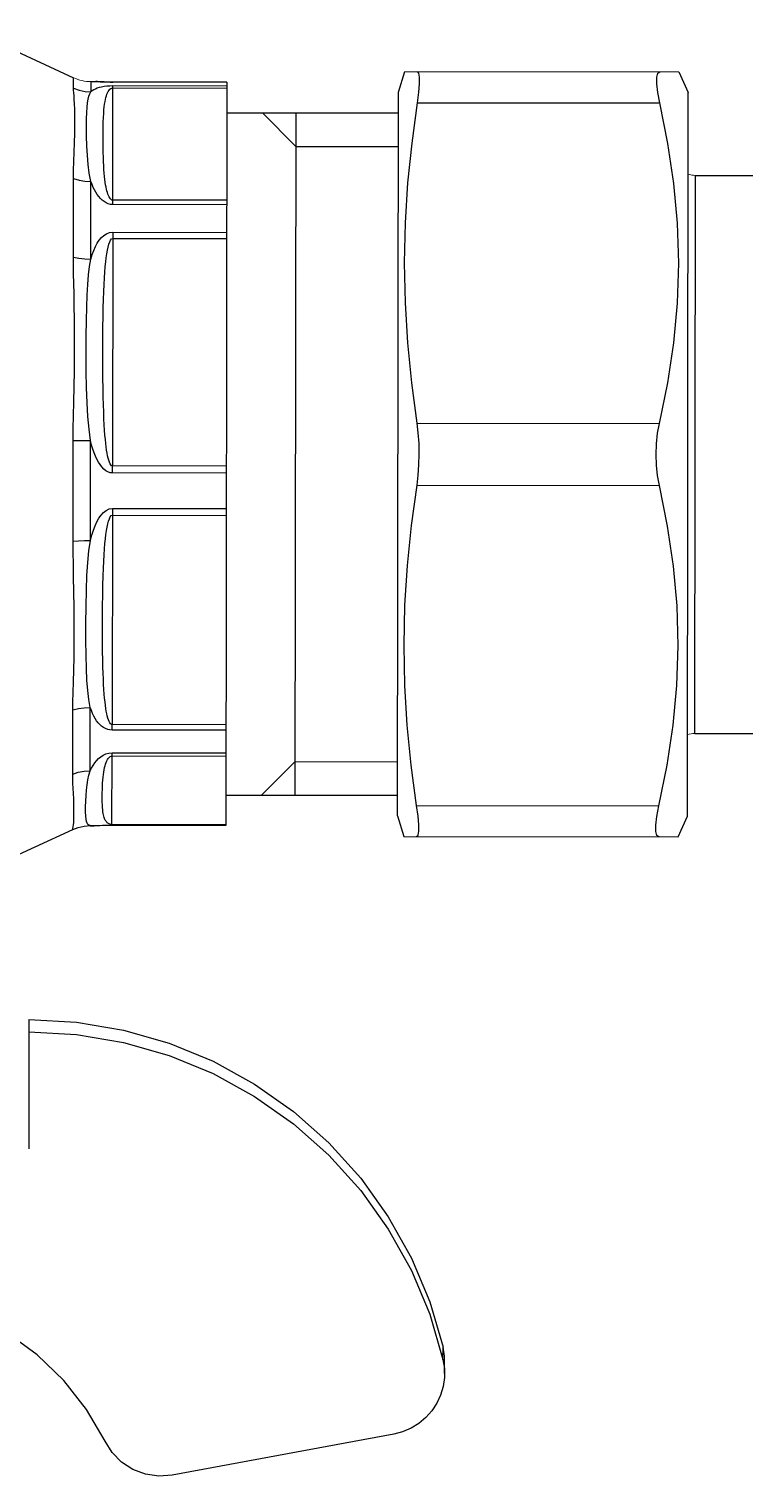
# Model space of a CAD drawing. Header units: millimetres. Extents: x 898 to 1196, y 229 to 443.
# Drawn here: x 1158.05935 to 1158.08185, y 351.38046 to 351.42603 of the extents above; entities that cross this region are included whole.
import ezdxf

# ---------------------------------------------------------------- set-up
doc = ezdxf.new("R2010")
doc.units = ezdxf.units.MM
doc.layers.get('0').update_dxf_attribs({"color": 41})
doc.layers.add('alim', color=5, linetype='Continuous', lineweight=5)
doc.layers.add('CHAUFFAGE', color=4, linetype='Continuous', lineweight=5)

# ---------------------------------------------------------------- blocks, each defined once
blk = doc.blocks.new('AUDIT_I_240531090321-0')
at = {"linetype": 'ByBlock'}
for centre, start, end in [((4.5439, 1.7848), 245.22485, 270.00002), ((4.5439, -2.2152), 89.99998, 114.77515)]:
    blk.add_arc(centre, 0.2, start, end, dxfattribs=at)
at = {"linetype": 'Continuous'}
for centre, start, end in [((7.4653, 1.2348), 249.51268, 270), ((7.4653, -1.6652), 90, 110.48732)]:
    blk.add_arc(centre, 0.1, start, end, dxfattribs=at)
blk = doc.blocks.new('c ef ecs')
at = {"layer": 'alim', "color": 1, "lineweight": -3}
for p, q in [((-303.568471, 72.78872), (-303.571794, 72.787186)), ((-303.59084, 72.787392), (-303.591133, 72.786741)), ((-303.582214, 72.787392), (-303.59084, 72.787392)), ((-303.590175, 72.787349), (-303.59024, 72.787392)), ((-303.590142, 72.787224), (-303.590175, 72.787349)), ((-303.582681, 72.787223), (-303.582659, 72.787349)), ((-303.582659, 72.787349), (-303.582615, 72.787392)), ((-303.582018, 72.786741), (-303.582214, 72.787392)), ((-303.590175, 72.786747), (-303.590142, 72.787021)), ((-303.590142, 72.787021), (-303.590142, 72.787224)), ((-303.582681, 72.78702), (-303.582681, 72.787223)), ((-303.582659, 72.786746), (-303.582681, 72.78702)), ((-303.576611, 72.787052), (-303.576611, 72.763641)), ((-303.576611, 72.787052), (-303.57303, 72.787052)), ((-303.576611, 72.787051), (-303.57303, 72.787051)), ((-303.57303, 72.786939), (-303.576611, 72.786939)), ((-303.57303, 72.786869), (-303.576611, 72.786869)), ((-303.57303, 72.787052), (-303.57303, 72.787051)), ((-303.572958, 72.787052), (-303.57303, 72.787052)), ((-303.57303, 72.787051), (-303.572959, 72.787051)), ((-303.57303, 72.783195), (-303.57303, 72.786939)), ((-303.572932, 72.786937), (-303.57303, 72.786939)), ((-303.572997, 72.786863), (-303.57303, 72.786869)), ((-303.572965, 72.786848), (-303.572997, 72.786863)), ((-303.572936, 72.786825), (-303.572965, 72.786848)), ((-303.572959, 72.787051), (-303.57289, 72.787052)), ((-303.572835, 72.787055), (-303.572958, 72.787052)), ((-303.572838, 72.78693), (-303.572932, 72.786937)), ((-303.57289, 72.787052), (-303.572821, 72.787054)), ((-303.572753, 72.786919), (-303.572838, 72.78693)), ((-303.572726, 72.787059), (-303.572835, 72.787055)), ((-303.572821, 72.787054), (-303.572756, 72.787057)), ((-303.572756, 72.787057), (-303.57264, 72.787061)), ((-303.572675, 72.786905), (-303.572753, 72.786919)), ((-303.572626, 72.787063), (-303.572726, 72.787059)), ((-303.572604, 72.786888), (-303.572675, 72.786905)), ((-303.57264, 72.787061), (-303.572588, 72.787063)), ((-303.572528, 72.787066), (-303.572626, 72.787063)), ((-303.57254, 72.786867), (-303.572604, 72.786888)), ((-303.572588, 72.787063), (-303.572541, 72.787065)), ((-303.572541, 72.787065), (-303.572497, 72.787066)), ((-303.572483, 72.786842), (-303.57254, 72.786867)), ((-303.572467, 72.787066), (-303.572528, 72.787066)), ((-303.572431, 72.786815), (-303.572483, 72.786842)), ((-303.572467, 72.787066), (-303.572467, 72.787066)), ((-303.57234, 72.787066), (-303.572467, 72.787066)), ((-303.57234, 72.787066), (-303.57234, 72.786745)), ((-303.571794, 72.786861), (-303.571969, 72.786797)), ((-303.571796, 72.786795), (-303.571794, 72.786861)), ((-303.571794, 72.786861), (-303.571794, 72.787186)), ((-303.591133, 72.763952), (-303.591133, 72.786741)), ((-303.590498, 72.785135), (-303.59024, 72.786415)), ((-303.59024, 72.786415), (-303.590175, 72.786747)), ((-303.582615, 72.786415), (-303.59024, 72.786415)), ((-303.582615, 72.786415), (-303.582659, 72.786746)), ((-303.582444, 72.785143), (-303.582615, 72.786415)), ((-303.582018, 72.763952), (-303.582018, 72.786741)), ((-303.57291, 72.786795), (-303.572936, 72.786825)), ((-303.572886, 72.786759), (-303.57291, 72.786795)), ((-303.572865, 72.786718), (-303.572886, 72.786759)), ((-303.572845, 72.786673), (-303.572865, 72.786718)), ((-303.572828, 72.786622), (-303.572845, 72.786673)), ((-303.572812, 72.786567), (-303.572828, 72.786622)), ((-303.572797, 72.786505), (-303.572812, 72.786567)), ((-303.572784, 72.786436), (-303.572797, 72.786505)), ((-303.572772, 72.786359), (-303.572784, 72.786436)), ((-303.572383, 72.786782), (-303.572431, 72.786815)), ((-303.57234, 72.786745), (-303.572383, 72.786782)), ((-303.572153, 72.786758), (-303.57234, 72.786745)), ((-303.572304, 72.786681), (-303.57234, 72.786745)), ((-303.572274, 72.786604), (-303.572304, 72.786681)), ((-303.57225, 72.786511), (-303.572274, 72.786604)), ((-303.572232, 72.786398), (-303.57225, 72.786511)), ((-303.572217, 72.786262), (-303.572232, 72.786398)), ((-303.571969, 72.786797), (-303.572153, 72.786758)), ((-303.571822, 72.786363), (-303.571815, 72.786502)), ((-303.571815, 72.786502), (-303.571807, 72.786618)), ((-303.571807, 72.786618), (-303.5718, 72.786715)), ((-303.5718, 72.786715), (-303.571796, 72.786795)), ((-303.576611, 72.78609), (-303.582018, 72.78609)), ((-303.576611, 72.78609), (-303.578793, 72.78609)), ((-303.578793, 72.764603), (-303.578793, 72.78609)), ((-303.577738, 72.786088), (-303.578793, 72.785034)), ((-303.572761, 72.786273), (-303.572772, 72.786359)), ((-303.572751, 72.786176), (-303.572761, 72.786273)), ((-303.572743, 72.786065), (-303.572751, 72.786176)), ((-303.572736, 72.785935), (-303.572743, 72.786065)), ((-303.57273, 72.785785), (-303.572736, 72.785935)), ((-303.572208, 72.786097), (-303.572217, 72.786262)), ((-303.572202, 72.785895), (-303.572208, 72.786097)), ((-303.571835, 72.785738), (-303.571833, 72.785991)), ((-303.571833, 72.785991), (-303.571829, 72.786195)), ((-303.571829, 72.786195), (-303.571822, 72.786363)), ((-303.572726, 72.785624), (-303.57273, 72.785785)), ((-303.572724, 72.785461), (-303.572726, 72.785624)), ((-303.572203, 72.785348), (-303.5722, 72.785644)), ((-303.5722, 72.785644), (-303.572202, 72.785895)), ((-303.571832, 72.785441), (-303.571835, 72.785738)), ((-303.590686, 72.783878), (-303.590498, 72.785135)), ((-303.582318, 72.783887), (-303.582444, 72.785143)), ((-303.578793, 72.785033), (-303.582018, 72.785033)), ((-303.572726, 72.784981), (-303.572724, 72.785138)), ((-303.572723, 72.785299), (-303.572724, 72.785461)), ((-303.572724, 72.785138), (-303.572723, 72.785299)), ((-303.572229, 72.784742), (-303.572212, 72.785041)), ((-303.572212, 72.785041), (-303.572203, 72.785348)), ((-303.571826, 72.785136), (-303.571832, 72.785441)), ((-303.571816, 72.784838), (-303.571826, 72.785136)), ((-303.572738, 72.784545), (-303.572733, 72.784683)), ((-303.572733, 72.784683), (-303.572729, 72.784829)), ((-303.572729, 72.784829), (-303.572726, 72.784981)), ((-303.572254, 72.784454), (-303.572229, 72.784742)), ((-303.571806, 72.784551), (-303.571816, 72.784838)), ((-303.591361, 72.784136), (-303.60676, 72.784136)), ((-303.591361, 72.766557), (-303.591361, 72.784136)), ((-303.572771, 72.784077), (-303.572761, 72.784181)), ((-303.572761, 72.784181), (-303.572752, 72.784294)), ((-303.572752, 72.784294), (-303.572744, 72.784415)), ((-303.572744, 72.784415), (-303.572738, 72.784545)), ((-303.57234, 72.783923), (-303.57229, 72.78418)), ((-303.57229, 72.78418), (-303.572254, 72.784454)), ((-303.571798, 72.784275), (-303.571806, 72.784551)), ((-303.571794, 72.78401), (-303.571798, 72.784275)), ((-303.590801, 72.782625), (-303.590686, 72.783878)), ((-303.58224, 72.782631), (-303.582318, 72.783887)), ((-303.572847, 72.783622), (-303.572833, 72.78368)), ((-303.572833, 72.78368), (-303.572819, 72.783744)), ((-303.572819, 72.783744), (-303.572806, 72.783815)), ((-303.572806, 72.783815), (-303.572794, 72.783894)), ((-303.572794, 72.783894), (-303.572782, 72.783981)), ((-303.572782, 72.783981), (-303.572771, 72.784077)), ((-303.572498, 72.783579), (-303.572456, 72.783654)), ((-303.572456, 72.783654), (-303.572415, 72.783735)), ((-303.572415, 72.783735), (-303.572377, 72.783825)), ((-303.572377, 72.783825), (-303.57234, 72.783923)), ((-303.572153, 72.783933), (-303.57234, 72.783923)), ((-303.57234, 72.781478), (-303.57234, 72.783923)), ((-303.571969, 72.783962), (-303.572153, 72.783933)), ((-303.571794, 72.78401), (-303.571969, 72.783962)), ((-303.571794, 72.781541), (-303.571794, 72.78401)), ((-303.576611, 72.783332), (-303.57303, 72.783332)), ((-303.576611, 72.783195), (-303.57303, 72.783195)), ((-303.57303, 72.783332), (-303.573006, 72.783337)), ((-303.57303, 72.783195), (-303.57296, 72.783201)), ((-303.573006, 72.783337), (-303.572982, 72.78335)), ((-303.572982, 72.78335), (-303.572958, 72.783372)), ((-303.57296, 72.783201), (-303.57289, 72.783218)), ((-303.572958, 72.783372), (-303.572936, 72.783401)), ((-303.572936, 72.783401), (-303.572915, 72.783436)), ((-303.572915, 72.783436), (-303.572896, 72.783476)), ((-303.572896, 72.783476), (-303.572879, 72.783521)), ((-303.57289, 72.783218), (-303.572822, 72.783247)), ((-303.572879, 72.783521), (-303.572863, 72.783569)), ((-303.572863, 72.783569), (-303.572847, 72.783622)), ((-303.572822, 72.783247), (-303.572757, 72.783286)), ((-303.572757, 72.783286), (-303.572697, 72.783333)), ((-303.572697, 72.783333), (-303.572641, 72.783387)), ((-303.572641, 72.783387), (-303.57259, 72.783446)), ((-303.57259, 72.783446), (-303.572542, 72.78351)), ((-303.572542, 72.78351), (-303.572498, 72.783579)), ((-303.59084, 72.78137), (-303.590801, 72.782625)), ((-303.582214, 72.781369), (-303.58224, 72.782631)), ((-303.57303, 72.782324), (-303.576611, 72.782324)), ((-303.572933, 72.782312), (-303.57303, 72.782324)), ((-303.57303, 72.782324), (-303.57303, 72.774963)), ((-303.572839, 72.782276), (-303.572933, 72.782312)), ((-303.57303, 72.782125), (-303.576611, 72.782125)), ((-303.572997, 72.782112), (-303.57303, 72.782125)), ((-303.572965, 72.782074), (-303.572997, 72.782112)), ((-303.572937, 72.782017), (-303.572965, 72.782074)), ((-303.57291, 72.781943), (-303.572937, 72.782017)), ((-303.572886, 72.781854), (-303.57291, 72.781943)), ((-303.572865, 72.781754), (-303.572886, 72.781854)), ((-303.572755, 72.782223), (-303.572839, 72.782276)), ((-303.572677, 72.782153), (-303.572755, 72.782223)), ((-303.572606, 72.782068), (-303.572677, 72.782153)), ((-303.572542, 72.781973), (-303.572606, 72.782068)), ((-303.572485, 72.781868), (-303.572542, 72.781973)), ((-303.572432, 72.781751), (-303.572485, 72.781868)), ((-303.572846, 72.781643), (-303.572865, 72.781754)), ((-303.572828, 72.781521), (-303.572846, 72.781643)), ((-303.572812, 72.781386), (-303.572828, 72.781521)), ((-303.572797, 72.781235), (-303.572812, 72.781386)), ((-303.572384, 72.781622), (-303.572432, 72.781751)), ((-303.57234, 72.781478), (-303.572384, 72.781622)), ((-303.572153, 72.781485), (-303.57234, 72.781478)), ((-303.572302, 72.781241), (-303.57234, 72.781478)), ((-303.571969, 72.781506), (-303.572153, 72.781485)), ((-303.571794, 72.781541), (-303.571969, 72.781506)), ((-303.571796, 72.781296), (-303.571794, 72.781541)), ((-303.590801, 72.780114), (-303.59084, 72.78137)), ((-303.58224, 72.780108), (-303.582214, 72.781369)), ((-303.572783, 72.781068), (-303.572797, 72.781235)), ((-303.572771, 72.780882), (-303.572783, 72.781068)), ((-303.572271, 72.780976), (-303.572302, 72.781241)), ((-303.572247, 72.780677), (-303.572271, 72.780976)), ((-303.571816, 72.780383), (-303.571801, 72.781024)), ((-303.571801, 72.781024), (-303.571796, 72.781296)), ((-303.57276, 72.780677), (-303.572771, 72.780882)), ((-303.57275, 72.780451), (-303.57276, 72.780677)), ((-303.572228, 72.780343), (-303.572247, 72.780677)), ((-303.590686, 72.778861), (-303.590801, 72.780114)), ((-303.582318, 72.778851), (-303.58224, 72.780108)), ((-303.572742, 72.780205), (-303.57275, 72.780451)), ((-303.572735, 72.779937), (-303.572742, 72.780205)), ((-303.572215, 72.779965), (-303.572228, 72.780343)), ((-303.57183, 72.779573), (-303.571824, 72.780003)), ((-303.571824, 72.780003), (-303.571816, 72.780383)), ((-303.57273, 72.779648), (-303.572735, 72.779937)), ((-303.572727, 72.77934), (-303.57273, 72.779648)), ((-303.572206, 72.779538), (-303.572215, 72.779965)), ((-303.571834, 72.779081), (-303.57183, 72.779573)), ((-303.572724, 72.779019), (-303.572727, 72.77934)), ((-303.572201, 72.779049), (-303.572206, 72.779538)), ((-303.590498, 72.777604), (-303.590686, 72.778861)), ((-303.582444, 72.777595), (-303.582318, 72.778851)), ((-303.572723, 72.77869), (-303.572724, 72.779019)), ((-303.572724, 72.778359), (-303.572723, 72.77869)), ((-303.5722, 72.7785), (-303.572201, 72.779049)), ((-303.571835, 72.77853), (-303.571834, 72.779081)), ((-303.572725, 72.778031), (-303.572724, 72.778359)), ((-303.572205, 72.77794), (-303.5722, 72.7785)), ((-303.571831, 72.777968), (-303.571835, 72.77853)), ((-303.572728, 72.777713), (-303.572725, 72.778031)), ((-303.572215, 72.777427), (-303.572205, 72.77794)), ((-303.571824, 72.777453), (-303.571831, 72.777968)), ((-303.59024, 72.776323), (-303.590498, 72.777604)), ((-303.582615, 72.776323), (-303.582444, 72.777595)), ((-303.572738, 72.777135), (-303.572733, 72.777411)), ((-303.572733, 72.777411), (-303.572728, 72.777713)), ((-303.572232, 72.776954), (-303.572215, 72.777427)), ((-303.571814, 72.776978), (-303.571824, 72.777453)), ((-303.572753, 72.776654), (-303.572745, 72.776883)), ((-303.572745, 72.776883), (-303.572738, 72.777135)), ((-303.572257, 72.776519), (-303.572232, 72.776954)), ((-303.571805, 72.776541), (-303.571814, 72.776978)), ((-303.572772, 72.776258), (-303.572762, 72.776446)), ((-303.572762, 72.776446), (-303.572753, 72.776654)), ((-303.572293, 72.776122), (-303.572257, 72.776519)), ((-303.571797, 72.776138), (-303.571805, 72.776541)), ((-303.590183, 72.776013), (-303.59024, 72.776323)), ((-303.582615, 72.776323), (-303.59024, 72.776323)), ((-303.590149, 72.775684), (-303.590183, 72.776013)), ((-303.582676, 72.775685), (-303.582653, 72.776014)), ((-303.582653, 72.776014), (-303.582615, 72.776323)), ((-303.572807, 72.775795), (-303.572795, 72.775933)), ((-303.572795, 72.775933), (-303.572783, 72.776087)), ((-303.572783, 72.776087), (-303.572772, 72.776258)), ((-303.57234, 72.775763), (-303.572293, 72.776122)), ((-303.571794, 72.775767), (-303.571797, 72.776138)), ((-303.590138, 72.775346), (-303.590149, 72.775684)), ((-303.582683, 72.775346), (-303.582676, 72.775685)), ((-303.572863, 72.77537), (-303.572848, 72.775461)), ((-303.572848, 72.775461), (-303.572834, 72.775561)), ((-303.572834, 72.775561), (-303.57282, 72.775672)), ((-303.57282, 72.775672), (-303.572807, 72.775795)), ((-303.572455, 72.775376), (-303.572415, 72.775492)), ((-303.572415, 72.775492), (-303.572376, 72.77562)), ((-303.572376, 72.77562), (-303.57234, 72.775763)), ((-303.57234, 72.772619), (-303.57234, 72.775763)), ((-303.572153, 72.775763), (-303.57234, 72.775763)), ((-303.571969, 72.775764), (-303.572153, 72.775763)), ((-303.571794, 72.775767), (-303.571969, 72.775764)), ((-303.571794, 72.772591), (-303.571794, 72.775767)), ((-303.590183, 72.774681), (-303.590149, 72.775009)), ((-303.590149, 72.775009), (-303.590138, 72.775346)), ((-303.582676, 72.775008), (-303.582683, 72.775346)), ((-303.582653, 72.774679), (-303.582676, 72.775008)), ((-303.573006, 72.77497), (-303.572982, 72.774993)), ((-303.572982, 72.774993), (-303.572958, 72.77503)), ((-303.572958, 72.77503), (-303.572936, 72.77508)), ((-303.572936, 72.77508), (-303.572915, 72.775141)), ((-303.572915, 72.775141), (-303.572897, 72.77521)), ((-303.572897, 72.77521), (-303.572879, 72.775286)), ((-303.572879, 72.775286), (-303.572863, 72.77537)), ((-303.572696, 72.77493), (-303.57264, 72.775004)), ((-303.57264, 72.775004), (-303.572589, 72.775086)), ((-303.572589, 72.775086), (-303.572541, 72.775175)), ((-303.572541, 72.775175), (-303.572497, 72.775271)), ((-303.572497, 72.775271), (-303.572455, 72.775376)), ((-303.59024, 72.77437), (-303.590183, 72.774681)), ((-303.582615, 72.77437), (-303.582653, 72.774679)), ((-303.576611, 72.774963), (-303.57303, 72.774963)), ((-303.576611, 72.774741), (-303.57303, 72.774741)), ((-303.57303, 72.774963), (-303.573006, 72.77497)), ((-303.57303, 72.774741), (-303.57303, 72.774963)), ((-303.57303, 72.774741), (-303.572959, 72.774749)), ((-303.572959, 72.774749), (-303.57289, 72.774773)), ((-303.57289, 72.774773), (-303.572821, 72.774812)), ((-303.572821, 72.774812), (-303.572756, 72.774866)), ((-303.572756, 72.774866), (-303.572696, 72.77493)), ((-303.590498, 72.77309), (-303.59024, 72.77437)), ((-303.582615, 72.77437), (-303.59024, 72.77437)), ((-303.582444, 72.773098), (-303.582615, 72.77437)), ((-303.57303, 72.773622), (-303.576611, 72.773622)), ((-303.57303, 72.77341), (-303.576611, 72.77341)), ((-303.572933, 72.773607), (-303.57303, 72.773622)), ((-303.57303, 72.773622), (-303.57303, 72.766818)), ((-303.572997, 72.773397), (-303.57303, 72.77341)), ((-303.572966, 72.773359), (-303.572997, 72.773397)), ((-303.572937, 72.773301), (-303.572966, 72.773359)), ((-303.572911, 72.773227), (-303.572937, 72.773301)), ((-303.57284, 72.773564), (-303.572933, 72.773607)), ((-303.572887, 72.773138), (-303.572911, 72.773227)), ((-303.572756, 72.773499), (-303.57284, 72.773564)), ((-303.572679, 72.773415), (-303.572756, 72.773499)), ((-303.572608, 72.773313), (-303.572679, 72.773415)), ((-303.572544, 72.773199), (-303.572608, 72.773313)), ((-303.572486, 72.773074), (-303.572544, 72.773199)), ((-303.590686, 72.771833), (-303.590498, 72.77309)), ((-303.582318, 72.771842), (-303.582444, 72.773098)), ((-303.572865, 72.773037), (-303.572887, 72.773138)), ((-303.572846, 72.772925), (-303.572865, 72.773037)), ((-303.572828, 72.772802), (-303.572846, 72.772925)), ((-303.572812, 72.772666), (-303.572828, 72.772802)), ((-303.572433, 72.772936), (-303.572486, 72.773074)), ((-303.572384, 72.772785), (-303.572433, 72.772936)), ((-303.57234, 72.772619), (-303.572384, 72.772785)), ((-303.572797, 72.772516), (-303.572812, 72.772666)), ((-303.572783, 72.772349), (-303.572797, 72.772516)), ((-303.57277, 72.772165), (-303.572783, 72.772349)), ((-303.572294, 72.772287), (-303.57234, 72.772619)), ((-303.572153, 72.772616), (-303.57234, 72.772619)), ((-303.57226, 72.771917), (-303.572294, 72.772287)), ((-303.571969, 72.772607), (-303.572153, 72.772616)), ((-303.571794, 72.772591), (-303.571969, 72.772607)), ((-303.571797, 72.772248), (-303.571794, 72.772591)), ((-303.590801, 72.770579), (-303.590686, 72.771833)), ((-303.58224, 72.770585), (-303.582318, 72.771842)), ((-303.572759, 72.771962), (-303.57277, 72.772165)), ((-303.57275, 72.771739), (-303.572759, 72.771962)), ((-303.572234, 72.771507), (-303.57226, 72.771917)), ((-303.571814, 72.771461), (-303.571804, 72.771873)), ((-303.571804, 72.771873), (-303.571797, 72.772248)), ((-303.572741, 72.771491), (-303.57275, 72.771739)), ((-303.572734, 72.771211), (-303.572741, 72.771491)), ((-303.572216, 72.771053), (-303.572234, 72.771507)), ((-303.571823, 72.771005), (-303.571814, 72.771461)), ((-303.572729, 72.770891), (-303.572734, 72.771211)), ((-303.572725, 72.770562), (-303.572729, 72.770891)), ((-303.572205, 72.770544), (-303.572216, 72.771053)), ((-303.571831, 72.770496), (-303.571823, 72.771005)), ((-303.59084, 72.769324), (-303.590801, 72.770579)), ((-303.582214, 72.769324), (-303.58224, 72.770585)), ((-303.572724, 72.770243), (-303.572725, 72.770562)), ((-303.5722, 72.769993), (-303.572205, 72.770544)), ((-303.571835, 72.769943), (-303.571831, 72.770496)), ((-303.572723, 72.769935), (-303.572724, 72.770243)), ((-303.572201, 72.769465), (-303.5722, 72.769993)), ((-303.572726, 72.769364), (-303.572724, 72.769642)), ((-303.572724, 72.769642), (-303.572723, 72.769935)), ((-303.571834, 72.769413), (-303.571835, 72.769943)), ((-303.590801, 72.768069), (-303.59084, 72.769324)), ((-303.58224, 72.768063), (-303.582214, 72.769324)), ((-303.572734, 72.768862), (-303.57273, 72.769103)), ((-303.57273, 72.769103), (-303.572726, 72.769364)), ((-303.572207, 72.768998), (-303.572201, 72.769465)), ((-303.571829, 72.768943), (-303.571834, 72.769413)), ((-303.572746, 72.768435), (-303.572739, 72.768639)), ((-303.572739, 72.768639), (-303.572734, 72.768862)), ((-303.572218, 72.768585), (-303.572207, 72.768998)), ((-303.571822, 72.768527), (-303.571829, 72.768943)), ((-303.572762, 72.768077), (-303.572753, 72.768248)), ((-303.572753, 72.768248), (-303.572746, 72.768435)), ((-303.572261, 72.767895), (-303.572236, 72.768219)), ((-303.572236, 72.768219), (-303.572218, 72.768585)), ((-303.571813, 72.768157), (-303.571822, 72.768527)), ((-303.571804, 72.767828), (-303.571813, 72.768157)), ((-303.590686, 72.766816), (-303.590801, 72.768069)), ((-303.582318, 72.766806), (-303.58224, 72.768063)), ((-303.572794, 72.767648), (-303.572782, 72.767778)), ((-303.572782, 72.767778), (-303.572772, 72.767921)), ((-303.572772, 72.767921), (-303.572762, 72.768077)), ((-303.572295, 72.767609), (-303.572261, 72.767895)), ((-303.571797, 72.767536), (-303.571804, 72.767828)), ((-303.572847, 72.767239), (-303.572833, 72.767326)), ((-303.572833, 72.767326), (-303.572819, 72.767423)), ((-303.572819, 72.767423), (-303.572806, 72.76753)), ((-303.572806, 72.76753), (-303.572794, 72.767648)), ((-303.572415, 72.767163), (-303.572376, 72.767256)), ((-303.572376, 72.767256), (-303.57234, 72.767359)), ((-303.57234, 72.767359), (-303.572295, 72.767609)), ((-303.57234, 72.765358), (-303.57234, 72.767359)), ((-303.572153, 72.767349), (-303.57234, 72.767359)), ((-303.571969, 72.767322), (-303.572153, 72.767349)), ((-303.571794, 72.767277), (-303.571969, 72.767322)), ((-303.571794, 72.767277), (-303.571797, 72.767536)), ((-303.571794, 72.765256), (-303.571794, 72.767277)), ((-303.590498, 72.765558), (-303.590686, 72.766816)), ((-303.582444, 72.76555), (-303.582318, 72.766806)), ((-303.576611, 72.766818), (-303.57303, 72.766818)), ((-303.57303, 72.766818), (-303.573006, 72.766824)), ((-303.57303, 72.766642), (-303.57303, 72.766818)), ((-303.573006, 72.766824), (-303.572982, 72.766843)), ((-303.572982, 72.766843), (-303.572959, 72.766874)), ((-303.572959, 72.766874), (-303.572936, 72.766915)), ((-303.572936, 72.766915), (-303.572916, 72.766965)), ((-303.572916, 72.766965), (-303.572897, 72.767023)), ((-303.572897, 72.767023), (-303.572879, 72.767088)), ((-303.572879, 72.767088), (-303.572863, 72.76716)), ((-303.572863, 72.76716), (-303.572847, 72.767239)), ((-303.572699, 72.766767), (-303.572643, 72.766817)), ((-303.572643, 72.766817), (-303.572591, 72.766874)), ((-303.572591, 72.766874), (-303.572543, 72.766936)), ((-303.572543, 72.766936), (-303.572498, 72.767004)), ((-303.572498, 72.767004), (-303.572455, 72.76708)), ((-303.572455, 72.76708), (-303.572415, 72.767163)), ((-303.591361, 72.766557), (-303.60676, 72.766557)), ((-303.576611, 72.766642), (-303.57303, 72.766642)), ((-303.57303, 72.766642), (-303.57296, 72.766648)), ((-303.57296, 72.766648), (-303.572891, 72.766663)), ((-303.572891, 72.766663), (-303.572823, 72.766689)), ((-303.572823, 72.766689), (-303.572759, 72.766725)), ((-303.572759, 72.766725), (-303.572699, 72.766767)), ((-303.57303, 72.76593), (-303.576611, 72.76593)), ((-303.572933, 72.765921), (-303.57303, 72.76593)), ((-303.57303, 72.763641), (-303.57303, 72.76593)), ((-303.572838, 72.765895), (-303.572933, 72.765921)), ((-303.572753, 72.765855), (-303.572838, 72.765895)), ((-303.59024, 72.764278), (-303.590498, 72.765558)), ((-303.582615, 72.764278), (-303.582444, 72.76555)), ((-303.578791, 72.765658), (-303.582018, 72.765658)), ((-303.577738, 72.764605), (-303.578793, 72.765659)), ((-303.57303, 72.76583), (-303.576611, 72.76583)), ((-303.572997, 72.765824), (-303.57303, 72.76583)), ((-303.572965, 72.765808), (-303.572997, 72.765824)), ((-303.572936, 72.765783), (-303.572965, 72.765808)), ((-303.57291, 72.765751), (-303.572936, 72.765783)), ((-303.572886, 72.765713), (-303.57291, 72.765751)), ((-303.572865, 72.765671), (-303.572886, 72.765713)), ((-303.572846, 72.765625), (-303.572865, 72.765671)), ((-303.572828, 72.765575), (-303.572846, 72.765625)), ((-303.572812, 72.765521), (-303.572828, 72.765575)), ((-303.572797, 72.765461), (-303.572812, 72.765521)), ((-303.572783, 72.765394), (-303.572797, 72.765461)), ((-303.572676, 72.765804), (-303.572753, 72.765855)), ((-303.572604, 72.765744), (-303.572676, 72.765804)), ((-303.572541, 72.765678), (-303.572604, 72.765744)), ((-303.572484, 72.765607), (-303.572541, 72.765678)), ((-303.572432, 72.765531), (-303.572484, 72.765607)), ((-303.572384, 72.765448), (-303.572432, 72.765531)), ((-303.57234, 72.765358), (-303.572384, 72.765448)), ((-303.572771, 72.765322), (-303.572783, 72.765394)), ((-303.57276, 72.765242), (-303.572771, 72.765322)), ((-303.57275, 72.765157), (-303.57276, 72.765242)), ((-303.572742, 72.765067), (-303.57275, 72.765157)), ((-303.572735, 72.764971), (-303.572742, 72.765067)), ((-303.57273, 72.764872), (-303.572735, 72.764971)), ((-303.572153, 72.765347), (-303.57234, 72.765358)), ((-303.572303, 72.76522), (-303.57234, 72.765358)), ((-303.572272, 72.765073), (-303.572303, 72.76522)), ((-303.572248, 72.764917), (-303.572272, 72.765073)), ((-303.571969, 72.765313), (-303.572153, 72.765347)), ((-303.571794, 72.765256), (-303.571969, 72.765313)), ((-303.571808, 72.76481), (-303.571801, 72.764965)), ((-303.571801, 72.764965), (-303.571796, 72.765114)), ((-303.571796, 72.765114), (-303.571794, 72.765256)), ((-303.576611, 72.764603), (-303.582018, 72.764603)), ((-303.572727, 72.76477), (-303.57273, 72.764872)), ((-303.572724, 72.764668), (-303.572727, 72.76477)), ((-303.572723, 72.764567), (-303.572724, 72.764668)), ((-303.572724, 72.764469), (-303.572723, 72.764567)), ((-303.572229, 72.764753), (-303.572248, 72.764917)), ((-303.572215, 72.764583), (-303.572229, 72.764753)), ((-303.572206, 72.764406), (-303.572215, 72.764583)), ((-303.571824, 72.764478), (-303.571816, 72.764647)), ((-303.571816, 72.764647), (-303.571808, 72.76481)), ((-303.582615, 72.764278), (-303.59024, 72.764278)), ((-303.590175, 72.763947), (-303.59024, 72.764278)), ((-303.582659, 72.763947), (-303.582615, 72.764278)), ((-303.572753, 72.764019), (-303.572745, 72.764074)), ((-303.572745, 72.764074), (-303.572738, 72.764136)), ((-303.572738, 72.764136), (-303.572732, 72.764208)), ((-303.572732, 72.764208), (-303.572728, 72.764288)), ((-303.572728, 72.764288), (-303.572725, 72.764376)), ((-303.572725, 72.764376), (-303.572724, 72.764469)), ((-303.572201, 72.764227), (-303.572206, 72.764406)), ((-303.572204, 72.763936), (-303.5722, 72.764064)), ((-303.5722, 72.764064), (-303.572201, 72.764227)), ((-303.571834, 72.764125), (-303.57183, 72.764303)), ((-303.571834, 72.763961), (-303.571834, 72.764125)), ((-303.57183, 72.764303), (-303.571824, 72.764478)), ((-303.59084, 72.763301), (-303.591133, 72.763952)), ((-303.590142, 72.763675), (-303.590175, 72.763947)), ((-303.590142, 72.763471), (-303.590142, 72.763675)), ((-303.582681, 72.763674), (-303.582659, 72.763947)), ((-303.582681, 72.76347), (-303.582681, 72.763674)), ((-303.582018, 72.763952), (-303.582214, 72.763301)), ((-303.576611, 72.763669), (-303.57303, 72.763669)), ((-303.576611, 72.763641), (-303.57303, 72.763641)), ((-303.57303, 72.763669), (-303.573006, 72.76367)), ((-303.57303, 72.763641), (-303.572952, 72.763641)), ((-303.573006, 72.76367), (-303.572982, 72.763674)), ((-303.572982, 72.763674), (-303.572958, 72.763681)), ((-303.572958, 72.763681), (-303.572936, 72.76369)), ((-303.572952, 72.763641), (-303.572836, 72.763638)), ((-303.572936, 72.76369), (-303.572915, 72.763701)), ((-303.572915, 72.763701), (-303.572896, 72.763714)), ((-303.572896, 72.763714), (-303.572879, 72.763728)), ((-303.572879, 72.763728), (-303.572863, 72.763744)), ((-303.572863, 72.763744), (-303.572848, 72.763761)), ((-303.572848, 72.763761), (-303.572834, 72.763781)), ((-303.572836, 72.763638), (-303.572736, 72.763635)), ((-303.572834, 72.763781), (-303.57282, 72.763803)), ((-303.57282, 72.763803), (-303.572807, 72.763828)), ((-303.572807, 72.763828), (-303.572795, 72.763857)), ((-303.572795, 72.763857), (-303.572783, 72.76389)), ((-303.572783, 72.76389), (-303.572772, 72.763928)), ((-303.572772, 72.763928), (-303.572762, 72.76397)), ((-303.572762, 72.76397), (-303.572753, 72.764019)), ((-303.572736, 72.763635), (-303.572645, 72.763631)), ((-303.572645, 72.763631), (-303.572559, 72.763628)), ((-303.572559, 72.763628), (-303.572467, 72.763627)), ((-303.57234, 72.763627), (-303.572467, 72.763627)), ((-303.572455, 72.763627), (-303.572415, 72.763627)), ((-303.572415, 72.763627), (-303.572376, 72.76363)), ((-303.572376, 72.76363), (-303.57234, 72.763634)), ((-303.57234, 72.763634), (-303.5723, 72.763648)), ((-303.57234, 72.763634), (-303.57234, 72.763627)), ((-303.572153, 72.76362), (-303.57234, 72.763634)), ((-303.5723, 72.763648), (-303.572269, 72.763673)), ((-303.572269, 72.763673), (-303.572244, 72.763711)), ((-303.572244, 72.763711), (-303.572226, 72.763765)), ((-303.572226, 72.763765), (-303.572213, 72.763838)), ((-303.572213, 72.763838), (-303.572204, 72.763936)), ((-303.571969, 72.76358), (-303.572153, 72.76362)), ((-303.571831, 72.763831), (-303.571834, 72.763961)), ((-303.571825, 72.763731), (-303.571831, 72.763831)), ((-303.571818, 72.763655), (-303.571825, 72.763731)), ((-303.57181, 72.763598), (-303.571818, 72.763655)), ((-303.571802, 72.763557), (-303.57181, 72.763598)), ((-303.582214, 72.763301), (-303.59084, 72.763301)), ((-303.59024, 72.763301), (-303.590175, 72.763344)), ((-303.590175, 72.763344), (-303.590142, 72.763471)), ((-303.582659, 72.763344), (-303.582681, 72.76347)), ((-303.582615, 72.763301), (-303.582659, 72.763344)), ((-303.571794, 72.763514), (-303.571969, 72.76358)), ((-303.571796, 72.76353), (-303.571802, 72.763557)), ((-303.571794, 72.763514), (-303.571796, 72.76353)), ((-303.571794, 72.763507), (-303.571794, 72.763514)), ((-303.568471, 72.761973), (-303.571794, 72.763507)), ((-303.57192, 72.757447), (-303.573396, 72.757198)), ((-303.570426, 72.75753), (-303.57192, 72.757447)), ((-303.570426, 72.75753), (-303.570426, 72.753448)), ((-303.574835, 72.756787), (-303.576218, 72.756218)), ((-303.573396, 72.757198), (-303.574835, 72.756787)), ((-303.573396, 72.756809), (-303.574835, 72.756398)), ((-303.57192, 72.757058), (-303.573396, 72.756809)), ((-303.570426, 72.757141), (-303.57192, 72.757058)), ((-303.574835, 72.756398), (-303.576218, 72.75583)), ((-303.576218, 72.756218), (-303.577529, 72.7555)), ((-303.577529, 72.7555), (-303.578752, 72.75464)), ((-303.576218, 72.75583), (-303.577529, 72.755111)), ((-303.577529, 72.755111), (-303.578752, 72.754251)), ((-303.578752, 72.75464), (-303.57987, 72.75365)), ((-303.578752, 72.754251), (-303.57987, 72.753261)), ((-303.57987, 72.75365), (-303.58087, 72.752542)), ((-303.57987, 72.753261), (-303.58087, 72.752153)), ((-303.58087, 72.752542), (-303.581739, 72.75133)), ((-303.58087, 72.752153), (-303.581739, 72.750941)), ((-303.581739, 72.75133), (-303.582467, 72.750029)), ((-303.581739, 72.750941), (-303.582467, 72.74964)), ((-303.582467, 72.750029), (-303.583045, 72.748655)), ((-303.582467, 72.74964), (-303.583045, 72.748266)), ((-303.583045, 72.748655), (-303.583465, 72.747225)), ((-303.583045, 72.748266), (-303.583465, 72.746836)), ((-303.5707, 72.746969), (-303.569759, 72.74765)), ((-303.583509, 72.746944), (-303.583465, 72.747225)), ((-303.583465, 72.746836), (-303.583465, 72.747225)), ((-303.583515, 72.746785), (-303.583509, 72.746944)), ((-303.583515, 72.746396), (-303.583515, 72.746785)), ((-303.583465, 72.746836), (-303.583509, 72.746555)), ((-303.571537, 72.746163), (-303.5707, 72.746969)), ((-303.583509, 72.746555), (-303.583515, 72.746396)), ((-303.583515, 72.746396), (-303.583511, 72.74627)), ((-303.583511, 72.74627), (-303.583472, 72.745988)), ((-303.583472, 72.745988), (-303.583391, 72.745715)), ((-303.572253, 72.74525), (-303.571537, 72.746163)), ((-303.583391, 72.745715), (-303.583271, 72.745456)), ((-303.583271, 72.745456), (-303.583115, 72.745217)), ((-303.583115, 72.745217), (-303.582925, 72.745004)), ((-303.582925, 72.745004), (-303.582706, 72.744821)), ((-303.572834, 72.744246), (-303.572253, 72.74525)), ((-303.582706, 72.744821), (-303.582462, 72.744671)), ((-303.582462, 72.744671), (-303.582199, 72.744559)), ((-303.582199, 72.744559), (-303.581922, 72.744486)), ((-303.581922, 72.744486), (-303.574951, 72.743186)), ((-303.57306, 72.743889), (-303.572834, 72.744246)), ((-303.573713, 72.74336), (-303.573357, 72.743589)), ((-303.573357, 72.743589), (-303.57306, 72.743889)), ((-303.574951, 72.743186), (-303.574529, 72.743153)), ((-303.574529, 72.743153), (-303.574109, 72.743212)), ((-303.574109, 72.743212), (-303.573713, 72.74336))]:
    blk.add_line(p, q, dxfattribs=at)
at = {"layer": 'alim', "color": 1, "lineweight": -3, "xscale": 0.006511055038041, "yscale": 0.006511055038041, "zscale": 0.006511055038041, "rotation": 180}
blk.add_blockref('AUDIT_I_240531090321-0', (-303.542754, 72.773945), dxfattribs=at)

msp = doc.modelspace()

# ---------------------------------------------------------------- block references
at = {"layer": 'CHAUFFAGE', "xscale": -1, "rotation": 359.9305508729037}
msp.add_blockref('c ef ecs', (854.400954, 279.005327), dxfattribs=at)

doc.saveas('drawing.dxf')
